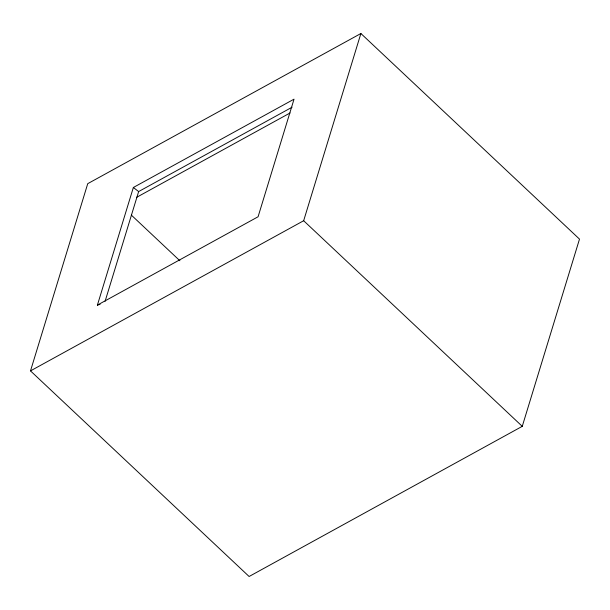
<?xml version="1.0" encoding="UTF-8"?>
<svg xmlns="http://www.w3.org/2000/svg" width="610" height="610" viewBox="0 0 610 610"><rect width="100%" height="100%" fill="white"/><g stroke="black" fill="none" stroke-linecap="round" stroke-linejoin="round"><path stroke-width="0.91" d="M30.5 370.888L87.741 183.663L360.891 33.504L579.5 239.112L522.259 426.337L249.109 576.496L30.5 370.888L303.658 220.728L360.891 33.504M97.402 305.099L133.354 187.491L294.035 99.163L258.076 216.771L97.402 305.099L100.078 304.367M105.088 301.325L138.645 191.563L292.068 107.223M136.541 197.373L290.055 112.98M133.354 187.491L138.645 191.563M303.658 220.728L522.259 426.337M131.363 215.117L179.897 260.767"/></g></svg>
